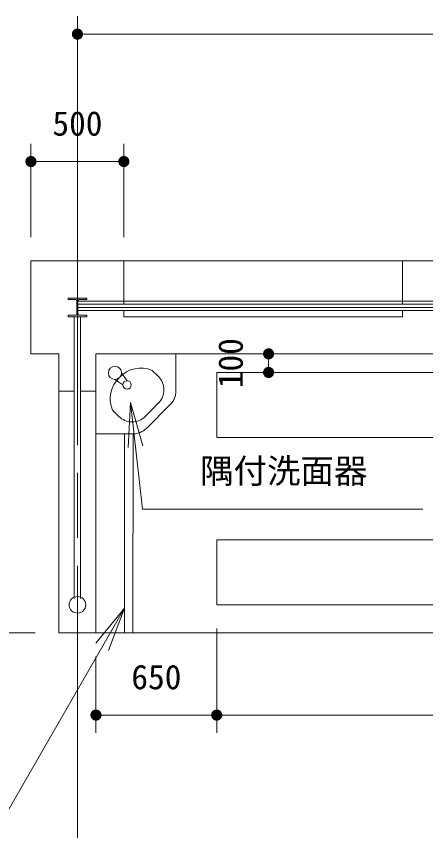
# Model space of a CAD drawing. Units: millimetres at full size. Extents: x 0 to 42000, y 0 to 29700.
# Drawn here: x 3176 to 5380, y 19491 to 23872 of the extents above; entities that cross this region are included whole.
import ezdxf
from ezdxf.enums import TextEntityAlignment as Align

# ---------------------------------------------------------------- set-up
doc = ezdxf.new("R2010")
doc.units = ezdxf.units.MM
doc.header["$LTSCALE"] = 100
doc.linetypes.add('CHAIN', pattern=[18.5, 12, -1.5, 3.5, -1.5])
for name, color, linetype, lineweight in [('D-BMK', 2, 'CHAIN', 13), ('D-STR', 1, 'Continuous', 13), ('D-STR-DIM', 7, 'Continuous', 13), ('D-STR-HTXT', 7, 'Continuous', 13)]:
    doc.layers.add(name, color=color, linetype=linetype, lineweight=lineweight)
doc.styles.add('ＭＳ ゴシック', font='')
doc.styles.get('ＭＳ ゴシック').set_extended_font_data('MS Gothic')

# ---------------------------------------------------------------- blocks, each defined once
blk = doc.blocks.new('filled_dot')
at = {"color": 0, "linetype": 'Continuous', "lineweight": -2, "const_width": 1.25}
blk.add_lwpolyline([(-0.625, 0, 1), (0.625, 0, 1)], format="xyb", close=True, dxfattribs=at)
blk = doc.blocks.new('open_arrow')
at = {"color": 0, "linetype": 'Continuous', "lineweight": -2}
blk.add_lwpolyline([(7.5, 1.25), (0, 0), (7.5, -1.25)], dxfattribs=at)

msp = doc.modelspace()

# ---------------------------------------------------------------- linework, layer by layer
at = {"layer": 'D-BMK'}
msp.add_line((3504.8, 22765.8), (3504.8, 20377.1), dxfattribs=at)
at = {"layer": 'D-STR'}
for p, q in [((3254.8, 22556.2), (3254.8, 22056.2)), ((3254.8, 22556.2), (3754.8, 22556.2)), ((3754.8, 22556.2), (3754.8, 22323.2)), ((5254.8, 22556.2), (3754.8, 22556.2)), ((5254.8, 22556.2), (5254.8, 22323.2)), ((5754.8, 22556.2), (5254.8, 22556.2)), ((3504.8, 22306.2), (7501.8, 22306.2)), ((3507.8, 22340.2), (5501.8, 22340.2)), ((3507.8, 22323.2), (5501.8, 22323.2)), ((3507.8, 22289.2), (5501.8, 22289.2)), ((3754.8, 22289.2), (3754.8, 22256.2)), ((5254.8, 22289.2), (5254.8, 22256.2)), ((3487.8, 22256.2), (3487.8, 20740.4)), ((3521.8, 22256.2), (3521.8, 20740.4)), ((3754.8, 22256.2), (5254.8, 22256.2)), ((3254.8, 22056.2), (3404.8, 22056.2)), ((3404.8, 22056.2), (3404.8, 20556.2)), ((3604.8, 22056.2), (3604.8, 20556.2)), ((3604.8, 22056.2), (11404.8, 22056.2)), ((4034.8, 22056.2), (4034.8, 21855.9)), ((3742.3, 21954.2), (3772.1, 21911.5)), ((3907.6, 21967), (3941.2, 21933.6)), ((4254.8, 21956.2), (4254.8, 21606.2)), ((4254.8, 21956.2), (7454.8, 21956.2)), ((3706.9, 21918.8), (3749.6, 21889)), ((3487.8, 21856.2), (3404.8, 21856.2)), ((3604.8, 21856.2), (3521.8, 21856.2)), ((3875.9, 21655.5), (4005.5, 21785.2)), ((3941.5, 21791.9), (3905.4, 21755.7)), ((3694.1, 21753.5), (3727.5, 21719.8)), ((3869.2, 21719.6), (3905.4, 21755.7)), ((3604.8, 21626.2), (3805.2, 21626.2)), ((3757.5, 20556.2), (3757.5, 21626.2)), ((3802.8, 20556.2), (3805.2, 21626.2)), ((4254.8, 21606.2), (7454.8, 21606.2)), ((4254.8, 21056.2), (7060.3, 21056.2)), ((4254.8, 21056.2), (4254.8, 20706.2)), ((4254.8, 20706.2), (7060.3, 20706.2)), ((3404.8, 20556.2), (3604.8, 20556.2)), ((3604.8, 20556.2), (11404.8, 20556.2))]:
    msp.add_line(p, q, dxfattribs=at)
msp.add_lwpolyline([(3493.8, 22348.2), (3454.8, 22348.2), (3454.8, 22356.2), (3554.8, 22356.2), (3554.8, 22348.2), (3515.8, 22348.2), (3515.4, 22348.2), (3515.2, 22348.2), (3515, 22348.2), (3514.8, 22348.2), (3514.6, 22348.1), (3514.4, 22348.1), (3514.3, 22348.1), (3514.1, 22348), (3513.9, 22348), (3513.7, 22347.9), (3513.5, 22347.9), (3513.3, 22347.8), (3513.1, 22347.8), (3512.9, 22347.7), (3512.7, 22347.6), (3512.5, 22347.5), (3512.4, 22347.4), (3512.2, 22347.4), (3512, 22347.3), (3511.8, 22347.2), (3511.7, 22347.1), (3511.5, 22347), (3511.3, 22346.8), (3511.2, 22346.7), (3511, 22346.6), (3510.8, 22346.5), (3510.7, 22346.4), (3510.5, 22346.2), (3510.4, 22346.1), (3510.3, 22346), (3510.1, 22345.8), (3510, 22345.7), (3509.8, 22345.5), (3509.7, 22345.4), (3509.6, 22345.2), (3509.5, 22345.1), (3509.3, 22344.9), (3509.2, 22344.7), (3509.1, 22344.6), (3509, 22344.4), (3508.9, 22344.2), (3508.8, 22344.1), (3508.7, 22343.9), (3508.6, 22343.7), (3508.5, 22343.5), (3508.5, 22343.3), (3508.4, 22343.2), (3508.3, 22343), (3508.3, 22342.8), (3508.2, 22342.6), (3508.1, 22342.4), (3508.1, 22342.2), (3508, 22342), (3508, 22341.8), (3508, 22341.6), (3507.9, 22341.4), (3507.9, 22341.2), (3507.9, 22341), (3507.9, 22340.8), (3507.8, 22340.6), (3507.8, 22340.4), (3507.8, 22340.2), (3507.8, 22272.2), (3507.8, 22272), (3507.8, 22271.8), (3507.9, 22271.6), (3507.9, 22271.4), (3507.9, 22271.2), (3507.9, 22271), (3508, 22270.8), (3508, 22270.7), (3508, 22270.5), (3508.1, 22270.3), (3508.1, 22270.1), (3508.2, 22269.9), (3508.3, 22269.7), (3508.3, 22269.5), (3508.4, 22269.3), (3508.5, 22269.1), (3508.5, 22268.9), (3508.6, 22268.8), (3508.7, 22268.6), (3508.8, 22268.4), (3508.9, 22268.2), (3509, 22268.1), (3509.1, 22267.9), (3509.2, 22267.7), (3509.3, 22267.6), (3509.5, 22267.4), (3509.6, 22267.2), (3509.7, 22267.1), (3509.8, 22266.9), (3510, 22266.8), (3510.1, 22266.6), (3510.3, 22266.5), (3510.4, 22266.4), (3510.5, 22266.2), (3510.7, 22266.1), (3510.8, 22266), (3511, 22265.9), (3511.2, 22265.7), (3511.3, 22265.6), (3511.5, 22265.5), (3511.7, 22265.4), (3511.8, 22265.3), (3512, 22265.2), (3512.2, 22265.1), (3512.4, 22265), (3512.5, 22264.9), (3512.7, 22264.9), (3512.9, 22264.8), (3513.1, 22264.7), (3513.3, 22264.7), (3513.5, 22264.6), (3513.7, 22264.5), (3513.9, 22264.5), (3514.1, 22264.4), (3514.3, 22264.4), (3514.4, 22264.4), (3514.6, 22264.3), (3514.8, 22264.3), (3515, 22264.3), (3515.2, 22264.3), (3515.4, 22264.2), (3515.6, 22264.2), (3515.8, 22264.2), (3554.8, 22264.2), (3554.8, 22256.2), (3454.8, 22256.2), (3454.8, 22264.2), (3493.8, 22264.2), (3494, 22264.2), (3494.2, 22264.2), (3494.4, 22264.3), (3494.6, 22264.3), (3494.8, 22264.3), (3495, 22264.3), (3495.2, 22264.4), (3495.4, 22264.4), (3495.6, 22264.4), (3495.8, 22264.5), (3496, 22264.5), (3496.2, 22264.6), (3496.4, 22264.7), (3496.6, 22264.7), (3496.8, 22264.8), (3496.9, 22264.9), (3497.1, 22264.9), (3497.3, 22265), (3497.5, 22265.1), (3497.7, 22265.2), (3497.8, 22265.3), (3498, 22265.4), (3498.2, 22265.5), (3498.3, 22265.6), (3498.5, 22265.7), (3498.7, 22265.9), (3498.8, 22266), (3499, 22266.1), (3499.1, 22266.2), (3499.3, 22266.4), (3499.4, 22266.5), (3499.6, 22266.6), (3499.7, 22266.8), (3499.8, 22266.9), (3500, 22267.1), (3500.1, 22267.2), (3500.2, 22267.4), (3500.3, 22267.6), (3500.4, 22267.7), (3500.6, 22267.9), (3500.7, 22268.1), (3500.8, 22268.2), (3500.9, 22268.4), (3501, 22268.6), (3501, 22268.8), (3501.1, 22268.9), (3501.2, 22269.1), (3501.3, 22269.3), (3501.4, 22269.5), (3501.4, 22269.7), (3501.5, 22269.9), (3501.5, 22270.1), (3501.6, 22270.3), (3501.6, 22270.5), (3501.7, 22270.7), (3501.7, 22270.8), (3501.7, 22271), (3501.8, 22271.2), (3501.8, 22271.4), (3501.8, 22271.6), (3501.8, 22271.8), (3501.8, 22272), (3501.8, 22272.2), (3501.8, 22340.2), (3501.8, 22340.4), (3501.8, 22340.6), (3501.8, 22340.8), (3501.8, 22341), (3501.8, 22341.2), (3501.7, 22341.4), (3501.7, 22341.6), (3501.7, 22341.8), (3501.6, 22342), (3501.6, 22342.2), (3501.5, 22342.4), (3501.5, 22342.6), (3501.4, 22342.8), (3501.4, 22343), (3501.3, 22343.2), (3501.2, 22343.3), (3501.1, 22343.5), (3501, 22343.7), (3501, 22343.9), (3500.9, 22344.1), (3500.8, 22344.2), (3500.7, 22344.4), (3500.6, 22344.6), (3500.4, 22344.7), (3500.3, 22344.9), (3500.2, 22345.1), (3500.1, 22345.2), (3500, 22345.4), (3499.8, 22345.5), (3499.7, 22345.7), (3499.6, 22345.8), (3499.4, 22346), (3499.3, 22346.1), (3499.1, 22346.2), (3499, 22346.4), (3498.8, 22346.5), (3498.7, 22346.6), (3498.5, 22346.7), (3498.3, 22346.8), (3498.2, 22347), (3498, 22347.1), (3497.8, 22347.2), (3497.7, 22347.3), (3497.5, 22347.4), (3497.3, 22347.4), (3497.1, 22347.5), (3496.9, 22347.6), (3496.8, 22347.7), (3496.6, 22347.8), (3496.4, 22347.8), (3496.2, 22347.9), (3496, 22347.9), (3495.8, 22348), (3495.6, 22348), (3495.4, 22348.1), (3495.2, 22348.1), (3495, 22348.1), (3494.8, 22348.2), (3494.6, 22348.2), (3494.4, 22348.2), (3494.2, 22348.2), (3494, 22348.2)], close=True, dxfattribs=at)
for centre, radius in [((3706.9, 21954.2), 35.4), ((3772.1, 21889), 22.5), ((3504.8, 20706.2), 44.5)]:
    msp.add_circle(centre, radius, dxfattribs=at)
for centre, radius, start, end in [((3845.9, 21826.5), 153.4, 66.2949, 137.9798), ((3834.6, 21815.2), 153.4, 132.0202, 203.7051), ((3870.8, 21862.6), 100, 315, 45.2331), ((3934.8, 21855.9), 100, 315, 0), ((3798.5, 21790.3), 100, 224.7669, 315), ((3805.2, 21726.2), 100, 270, 315)]:
    msp.add_arc(centre, radius, start, end, dxfattribs=at)
at = {"layer": 'D-STR-DIM'}
for p, q in [((3504.8, 22684.2), (3504.8, 23872.2)), ((3504.8, 23776.2), (5504.8, 23776.2)), ((3254.8, 22684.2), (3254.8, 23186.8)), ((3754.8, 22684.2), (3754.8, 23186.8)), ((3254.8, 23090.8), (3754.8, 23090.8)), ((4382.8, 22056.2), (4629.9, 22056.2)), ((4533.9, 21956.2), (4533.9, 22056.2)), ((4382.8, 21956.2), (4629.9, 21956.2)), ((3276.8, 20556.2), (2457.8, 20556.2)), ((4254.8, 20578.2), (4254.8, 20017)), ((4254.8, 20578.2), (4254.8, 20017)), ((3504.8, 20428.2), (3504.8, 19037.8)), ((3604.8, 20428.2), (3604.8, 20017)), ((3604.8, 20113), (4254.8, 20113)), ((4254.8, 20113), (7060.3, 20113))]:
    msp.add_line(p, q, dxfattribs=at)
at = {"layer": 'D-STR-HTXT'}
for points in [[(3791, 21795.1), (3854.3, 21221.3), (4094.3, 21221.3), (5363.3, 21221.3)], [(3757.5, 20688.9), (2527.9, 18553.3), (2767.9, 18553.3), (4829.8, 18553.3)]]:
    msp.add_lwpolyline(points, dxfattribs=at)

# ---------------------------------------------------------------- block references
at = {"layer": 'D-STR-DIM', "xscale": 24, "yscale": 24}
for p in [(3504.8, 23776.2), (3254.8, 23090.8), (3604.8, 20113), (4254.8, 20113)]:
    msp.add_blockref('filled_dot', p, dxfattribs=at)
for p, rotation in [((3754.8, 23090.8), 180), ((4533.9, 22056.2), 270), ((4533.9, 21956.2), 90), ((4254.8, 20113), 180)]:
    msp.add_blockref('filled_dot', p, dxfattribs=dict(at, rotation=rotation))
at = {"layer": 'D-STR-HTXT', "xscale": 32, "yscale": 32}
for p, rotation in [((3791, 21795.1), 276.3), ((3757.5, 20688.9), 240.1)]:
    msp.add_blockref('open_arrow', p, dxfattribs=dict(at, rotation=rotation))

# ---------------------------------------------------------------- texts
at = {"layer": 'D-STR-DIM', "style": 'ＭＳ ゴシック'}
for s, p in [('500', (3504.8, 23361.9)), ('650', (3929.8, 20384))]:
    msp.add_text(s, height=132, dxfattribs=at).set_placement(p, align=Align.TOP_CENTER)
msp.add_text('100', height=132, rotation=90, dxfattribs=at).set_placement((4262.9, 22006.2), align=Align.TOP_CENTER)
at = {"layer": 'D-STR-HTXT', "style": 'ＭＳ ゴシック'}
msp.add_text('隅付洗面器', height=132, dxfattribs=at).set_placement((4165.3, 21492.4), align=Align.TOP_LEFT)

doc.saveas('drawing.dxf')
